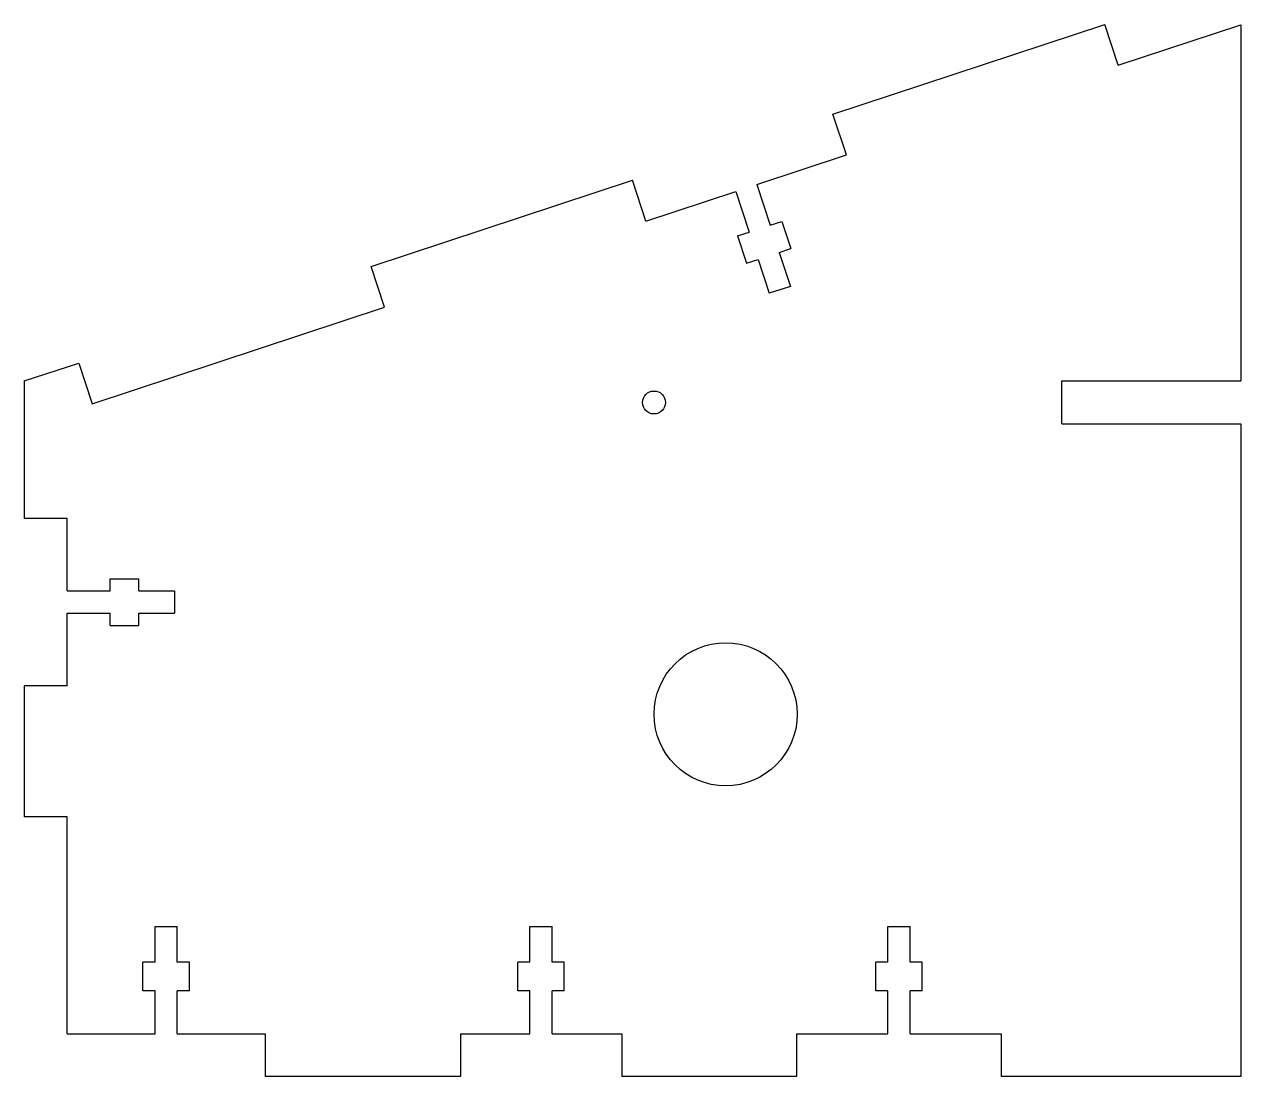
# Model space of a CAD drawing. Extents: x -510 to -340, y 26 to 173.
import ezdxf

# ---------------------------------------------------------------- set-up
doc = ezdxf.new("R2010")
doc.units = 0
doc.header["$MEASUREMENT"] = 0
doc.layers.add('VISIBLE', color=7, linetype='CONTINUOUS')

msp = doc.modelspace()

# ---------------------------------------------------------------- linework, layer by layer
at = {"layer": 'VISIBLE'}
for p, q in [((-396.98, 160.5), (-358.99, 173.03)), ((-357.11, 167.33), (-358.99, 173.03)), ((-357.11, 167.33), (-340, 172.98)), ((-340, 172.98), (-340, 123.2)), ((-395.1, 154.8), (-396.98, 160.5)), ((-407.64, 150.66), (-395.1, 154.8)), ((-461.52, 139.2), (-425, 151.25)), ((-423.12, 145.55), (-425, 151.25)), ((-423.12, 145.55), (-410.58, 149.69)), ((-410.58, 149.69), (-408.7, 143.99)), ((-407.64, 150.66), (-405.76, 144.96)), ((-405.76, 144.96), (-404.14, 145.5)), ((-404.14, 145.5), (-402.89, 141.7)), ((-410.31, 143.46), (-408.7, 143.99)), ((-410.31, 143.46), (-409.06, 139.66)), ((-404.5, 141.17), (-402.89, 141.7)), ((-404.5, 141.17), (-402.94, 136.42)), ((-409.06, 139.66), (-407.45, 140.19)), ((-407.45, 140.19), (-405.88, 135.45)), ((-459.64, 133.5), (-461.52, 139.2)), ((-402.94, 136.42), (-405.88, 135.45)), ((-500.52, 120.01), (-459.64, 133.5)), ((-510, 123.2), (-502.4, 125.71)), ((-502.4, 125.71), (-500.52, 120.01)), ((-510, 123.2), (-510, 103.99)), ((-365, 117.2), (-365, 123.2)), ((-365, 123.2), (-340, 123.2)), ((-365, 117.2), (-340, 117.2)), ((-340, 117.2), (-340, 26)), ((-504, 103.99), (-510, 103.99)), ((-504, 93.86), (-504, 103.99)), ((-498, 93.86), (-498, 95.56)), ((-498, 95.56), (-494, 95.56)), ((-494, 93.86), (-494, 95.56)), ((-504, 93.86), (-498, 93.86)), ((-494, 93.86), (-489, 93.86)), ((-489, 93.86), (-489, 90.76)), ((-504, 90.76), (-498, 90.76)), ((-504, 80.62), (-504, 90.76)), ((-498, 89.06), (-498, 90.76)), ((-494, 90.76), (-489, 90.76)), ((-494, 89.06), (-494, 90.76)), ((-498, 89.06), (-494, 89.06)), ((-504, 80.62), (-510, 80.62)), ((-510, 80.62), (-510, 62.3)), ((-504, 62.3), (-510, 62.3)), ((-504, 32), (-504, 62.3)), ((-491.73, 42), (-491.73, 47)), ((-491.73, 47), (-488.63, 47)), ((-488.63, 42), (-488.63, 47)), ((-439.33, 42), (-439.33, 47)), ((-439.33, 47), (-436.23, 47)), ((-436.23, 42), (-436.23, 47)), ((-389.31, 42), (-389.31, 47)), ((-389.31, 47), (-386.21, 47)), ((-386.21, 42), (-386.21, 47)), ((-493.43, 38), (-493.43, 42)), ((-491.73, 42), (-493.43, 42)), ((-486.93, 42), (-488.63, 42)), ((-486.93, 38), (-486.93, 42)), ((-441.03, 38), (-441.03, 42)), ((-439.33, 42), (-441.03, 42)), ((-434.53, 42), (-436.23, 42)), ((-434.53, 38), (-434.53, 42)), ((-391.01, 38), (-391.01, 42)), ((-389.31, 42), (-391.01, 42)), ((-384.51, 42), (-386.21, 42)), ((-384.51, 38), (-384.51, 42)), ((-491.73, 38), (-493.43, 38)), ((-491.73, 32), (-491.73, 38)), ((-486.93, 38), (-488.63, 38)), ((-488.63, 32), (-488.63, 38)), ((-439.33, 38), (-441.03, 38)), ((-439.33, 32), (-439.33, 38)), ((-434.53, 38), (-436.23, 38)), ((-436.23, 32), (-436.23, 38)), ((-389.31, 38), (-391.01, 38)), ((-389.31, 32), (-389.31, 38)), ((-384.51, 38), (-386.21, 38)), ((-386.21, 32), (-386.21, 38)), ((-504, 32), (-491.73, 32)), ((-488.63, 32), (-476.35, 32)), ((-476.35, 32), (-476.35, 26)), ((-449.06, 32), (-449.06, 26)), ((-449.06, 32), (-439.33, 32)), ((-436.23, 32), (-426.5, 32)), ((-426.5, 32), (-426.5, 26)), ((-402.06, 32), (-402.06, 26)), ((-402.06, 32), (-389.31, 32)), ((-386.21, 32), (-373.46, 32)), ((-373.46, 32), (-373.46, 26)), ((-449.06, 26), (-476.35, 26)), ((-402.06, 26), (-426.5, 26)), ((-340, 26), (-373.46, 26))]:
    msp.add_line(p, q, dxfattribs=at)
for centre, radius in [((-422, 120.2), 1.6), ((-411.98, 76.63), 10)]:
    msp.add_circle(centre, radius, dxfattribs=at)

doc.saveas('drawing.dxf')
